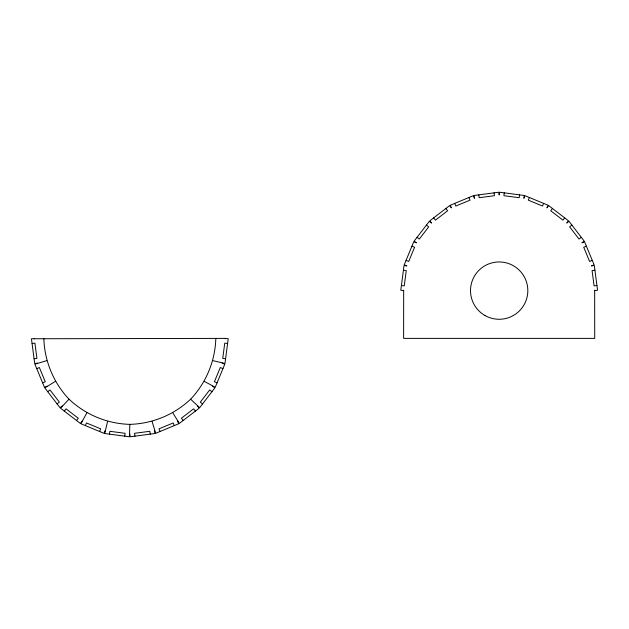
<?xml version="1.0" encoding="UTF-8"?>
<svg xmlns="http://www.w3.org/2000/svg" width="629" height="629" viewBox="0 0 629 629"><rect width="100%" height="100%" fill="white"/><g stroke="black" fill="none" stroke-linecap="round" stroke-linejoin="round"><path stroke-width="0.94" d="M403.676 290.189L403.621 338.386L594.712 338.386L594.657 290.189M107.583 421.446L104.728 433.515L129.464 436.77L129.833 424.371C107.15 423.718 85.536 414.763 69.033 399.187C53.457 382.684 44.502 361.07 43.849 338.386M109.47 434.136L109.839 431.297L125.1 433.302L124.723 436.149M129.833 424.371C152.517 423.718 174.131 414.763 190.634 399.187C206.218 382.684 215.165 361.07 215.826 338.386M225.324 338.811L225.379 338.386L228.217 338.764L224.962 363.491L212.893 360.645M504.277 192.851L503.9 195.698L519.161 197.703L519.53 194.864M86.841 412.852L80.968 423.773L104.013 433.318L105.106 430.676M85.379 425.605L86.48 422.955L100.695 428.844L99.594 431.494M529.406 197.506L528.305 200.156L542.52 206.045L543.621 203.395M69.033 399.187L60.533 408.221L80.315 423.403L82.061 421.131M64.323 411.13L66.069 408.85L78.271 418.222L76.526 420.494M552.474 208.506L550.729 210.778L562.931 220.15L564.677 217.87M55.368 381.378L44.816 387.904L59.999 407.686L62.279 405.941M47.725 391.694L49.998 389.949L59.37 402.151L57.09 403.897M571.91 225.103L569.63 226.849L579.002 239.051L581.275 237.306M46.774 360.645L34.902 364.215L44.447 387.252L47.089 386.159M36.726 368.625L39.375 367.525L45.264 381.74L42.615 382.841M586.385 246.159L583.736 247.26L589.625 261.475L592.274 260.375M225.379 338.386L31.45 338.764L34.705 363.491L37.543 363.114M32.071 343.497L34.917 343.119L36.922 358.381L34.084 358.75M594.916 270.25L592.078 270.619L594.083 285.881L596.929 285.503M594.712 290.614L597.55 290.236L594.295 265.509L591.457 265.886L594.098 264.785L584.553 241.748L581.911 242.841L584.184 241.096L569.001 221.314L566.721 223.059L568.467 220.779L548.685 205.597L546.939 207.869L548.032 205.227L524.987 195.682L523.894 198.324L524.271 195.485L499.536 192.23L499.167 195.069L498.789 192.23L474.062 195.485L474.439 198.324L473.338 195.682L450.301 205.227L451.394 207.869L449.649 205.597L429.859 220.779L431.604 223.059L429.332 221.314L414.149 241.096L416.422 242.841L413.772 241.748L404.227 264.785L406.877 265.886L404.038 265.509L400.783 290.236L403.621 290.614M403.409 270.25L406.255 270.619L404.243 285.881L401.404 285.503M227.596 343.497L224.757 343.119L222.745 358.381L225.591 358.75M411.948 246.159L414.597 247.26L408.708 261.475L406.059 260.375M222.123 363.114L224.773 364.215L215.228 387.252L204.299 381.378M222.941 368.625L220.292 367.525L214.403 381.74L217.052 382.841M426.423 225.103L428.695 226.849L419.331 239.051L417.058 237.306M212.578 386.159L214.851 387.904L199.668 407.686L190.634 399.187M211.942 391.694L209.669 389.949L200.305 402.151L202.577 403.897M445.859 208.506L447.604 210.778L435.394 220.15L433.648 217.87M197.396 405.941L199.141 408.221L179.351 423.403L172.826 412.852M195.352 411.13L193.606 408.85L181.396 418.222L183.141 420.494M468.927 197.506L470.02 200.156L455.805 206.045L454.712 203.395M177.606 421.131L178.699 423.773L155.662 433.318L152.092 421.446M174.288 425.605L173.195 422.955L158.98 428.844L160.073 431.494M494.056 192.851L494.425 195.698L479.172 197.703L478.803 194.864M154.561 430.676L154.938 433.515L130.211 436.77L129.833 433.931M150.197 434.136L149.828 431.297L134.575 433.302L134.944 436.149M34.288 338.386L34.343 338.811M484.833 315.436A28.667 28.667 0 0 0 527.825 290.614A28.667 28.667 0 0 0 484.833 265.792A28.667 28.667 0 0 0 484.833 315.436"/></g></svg>
